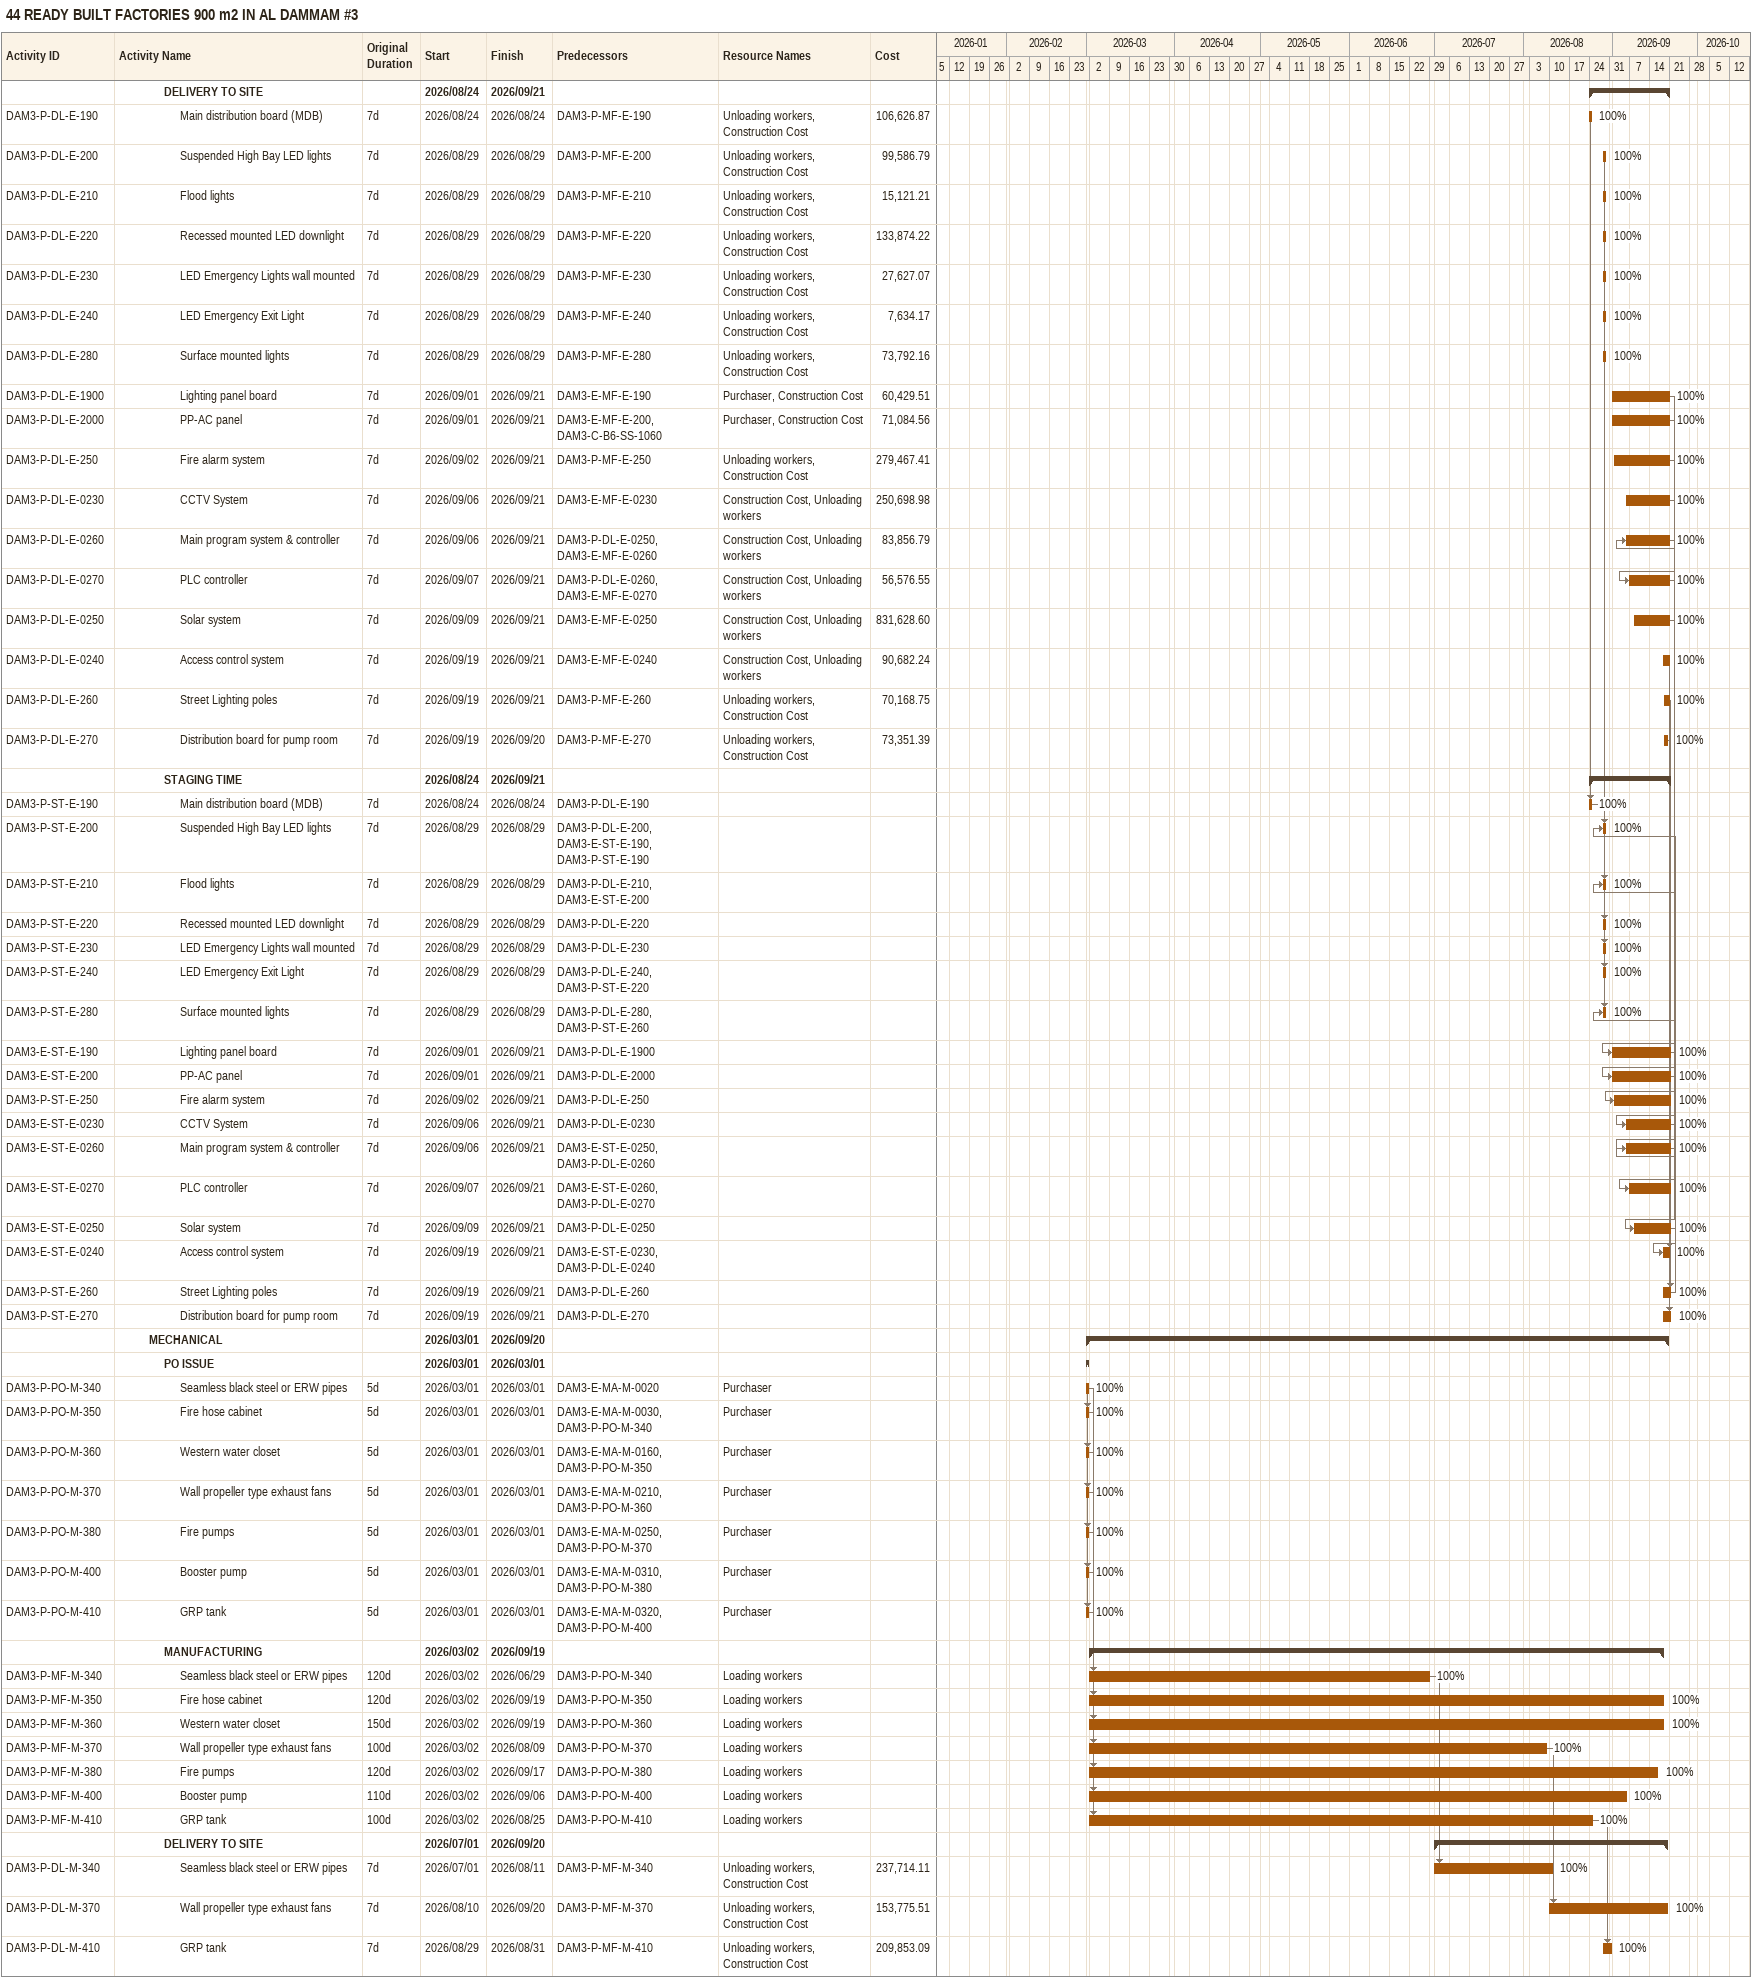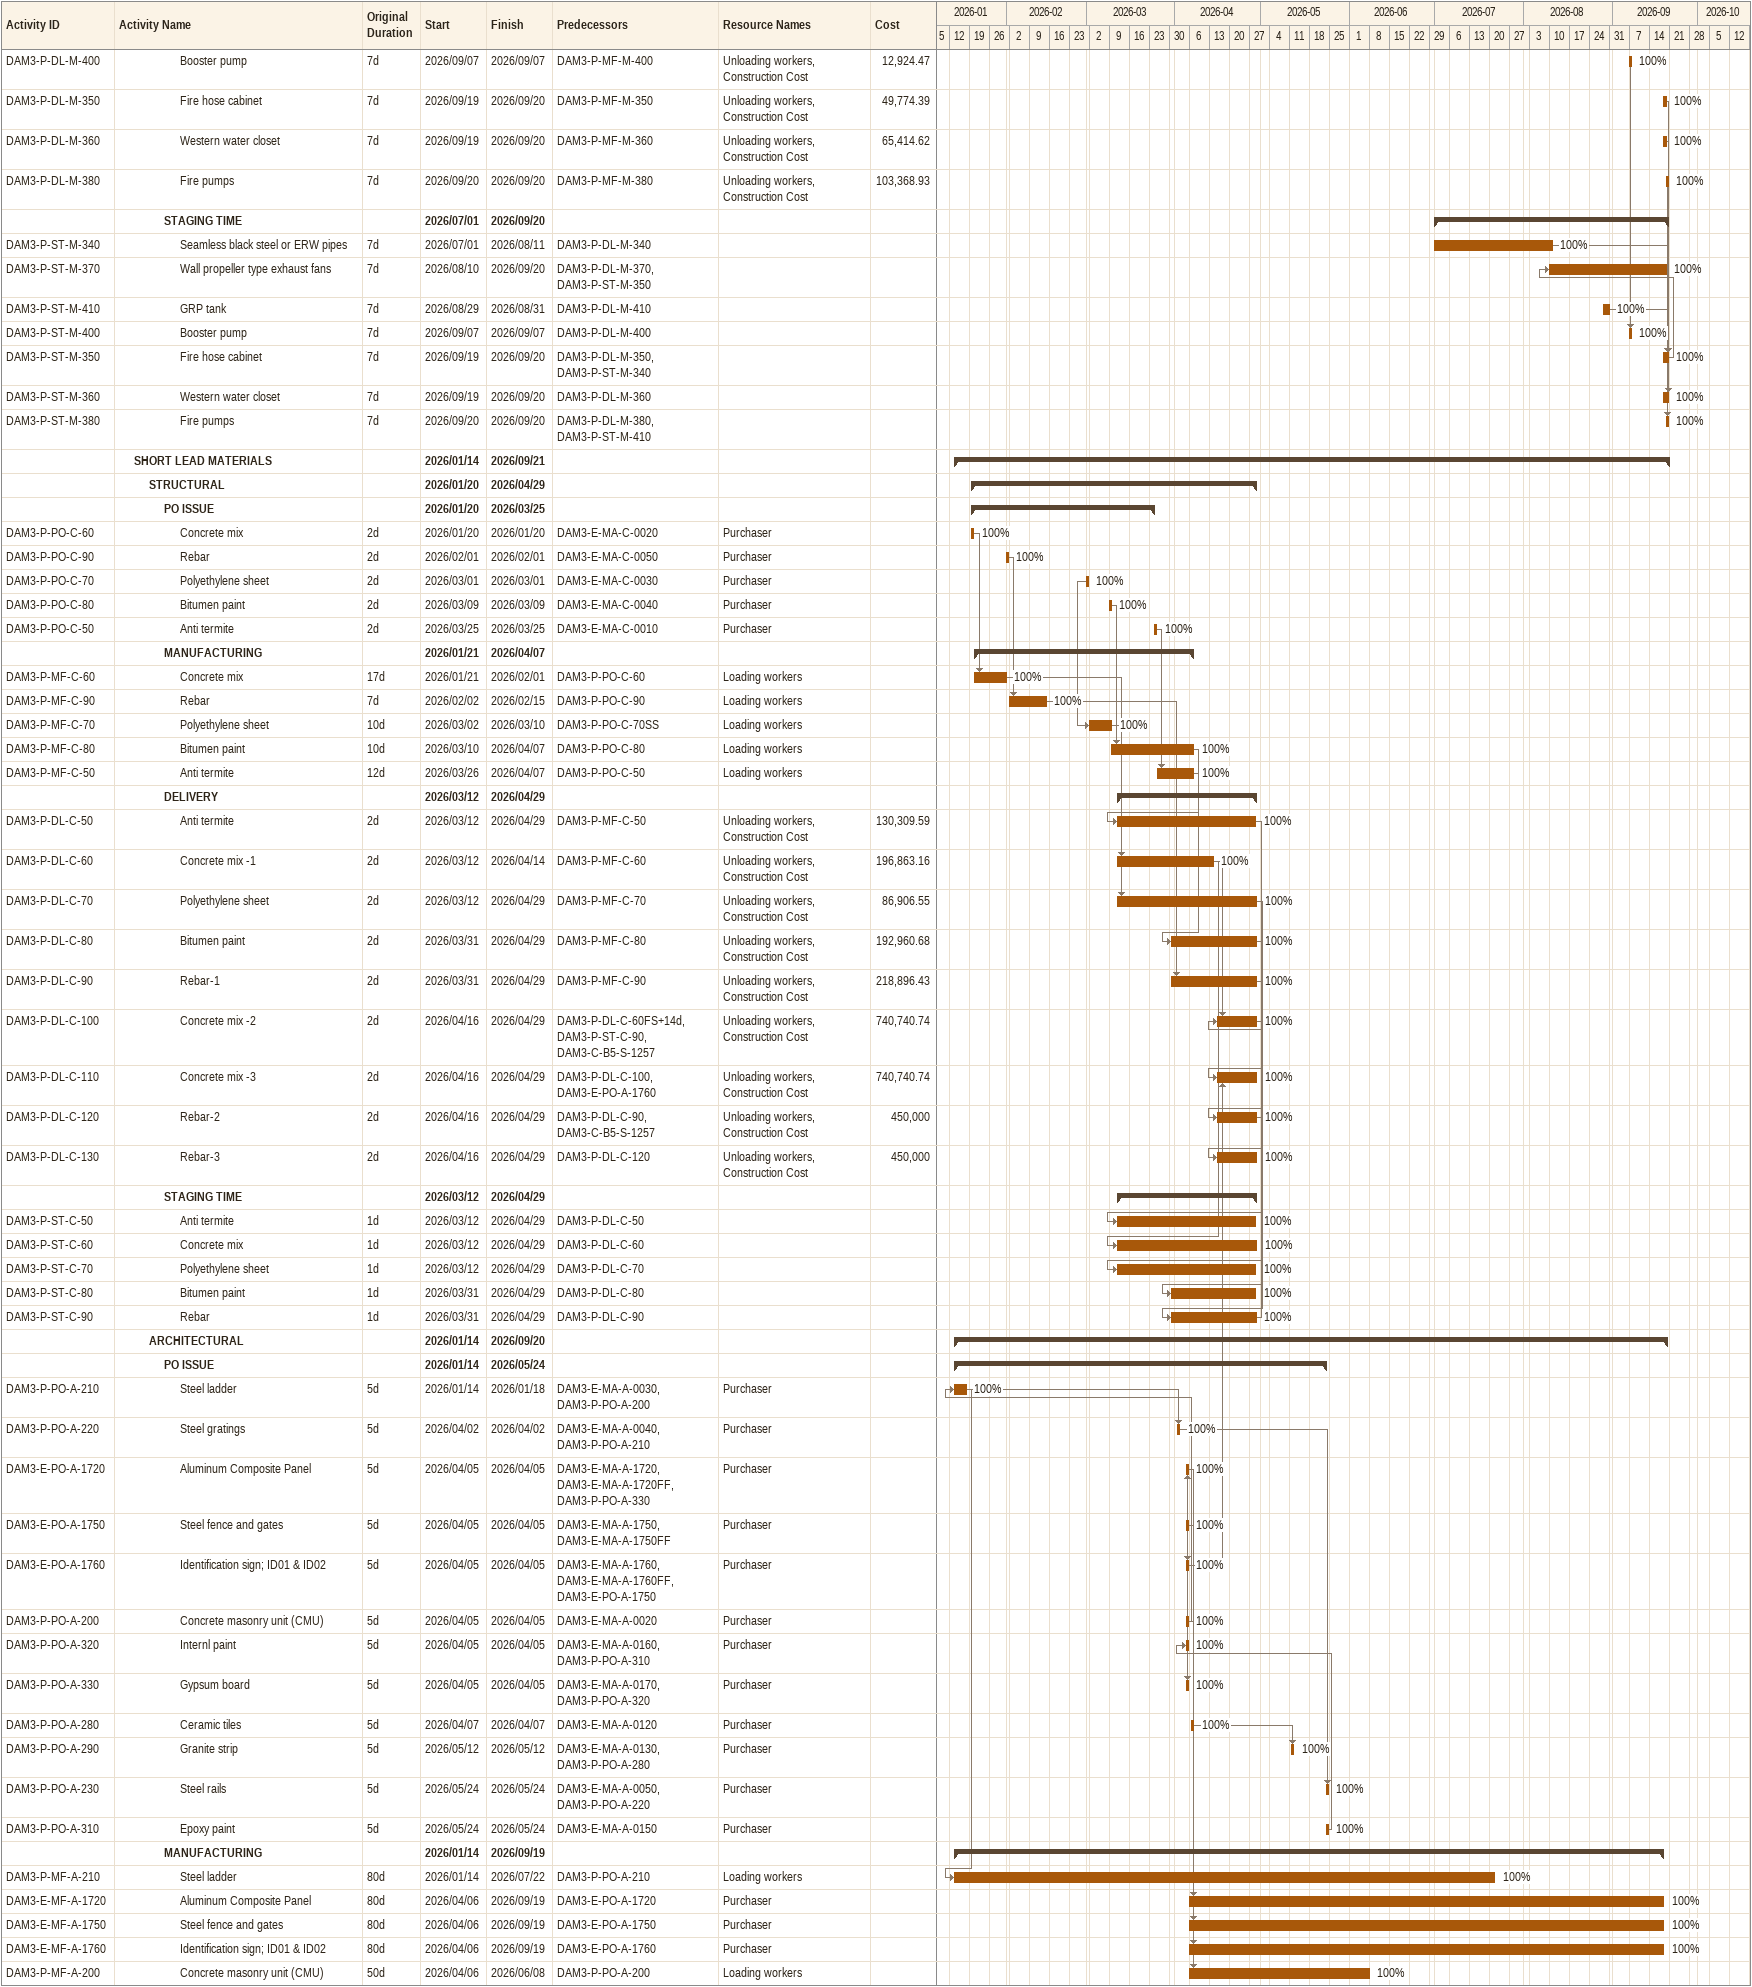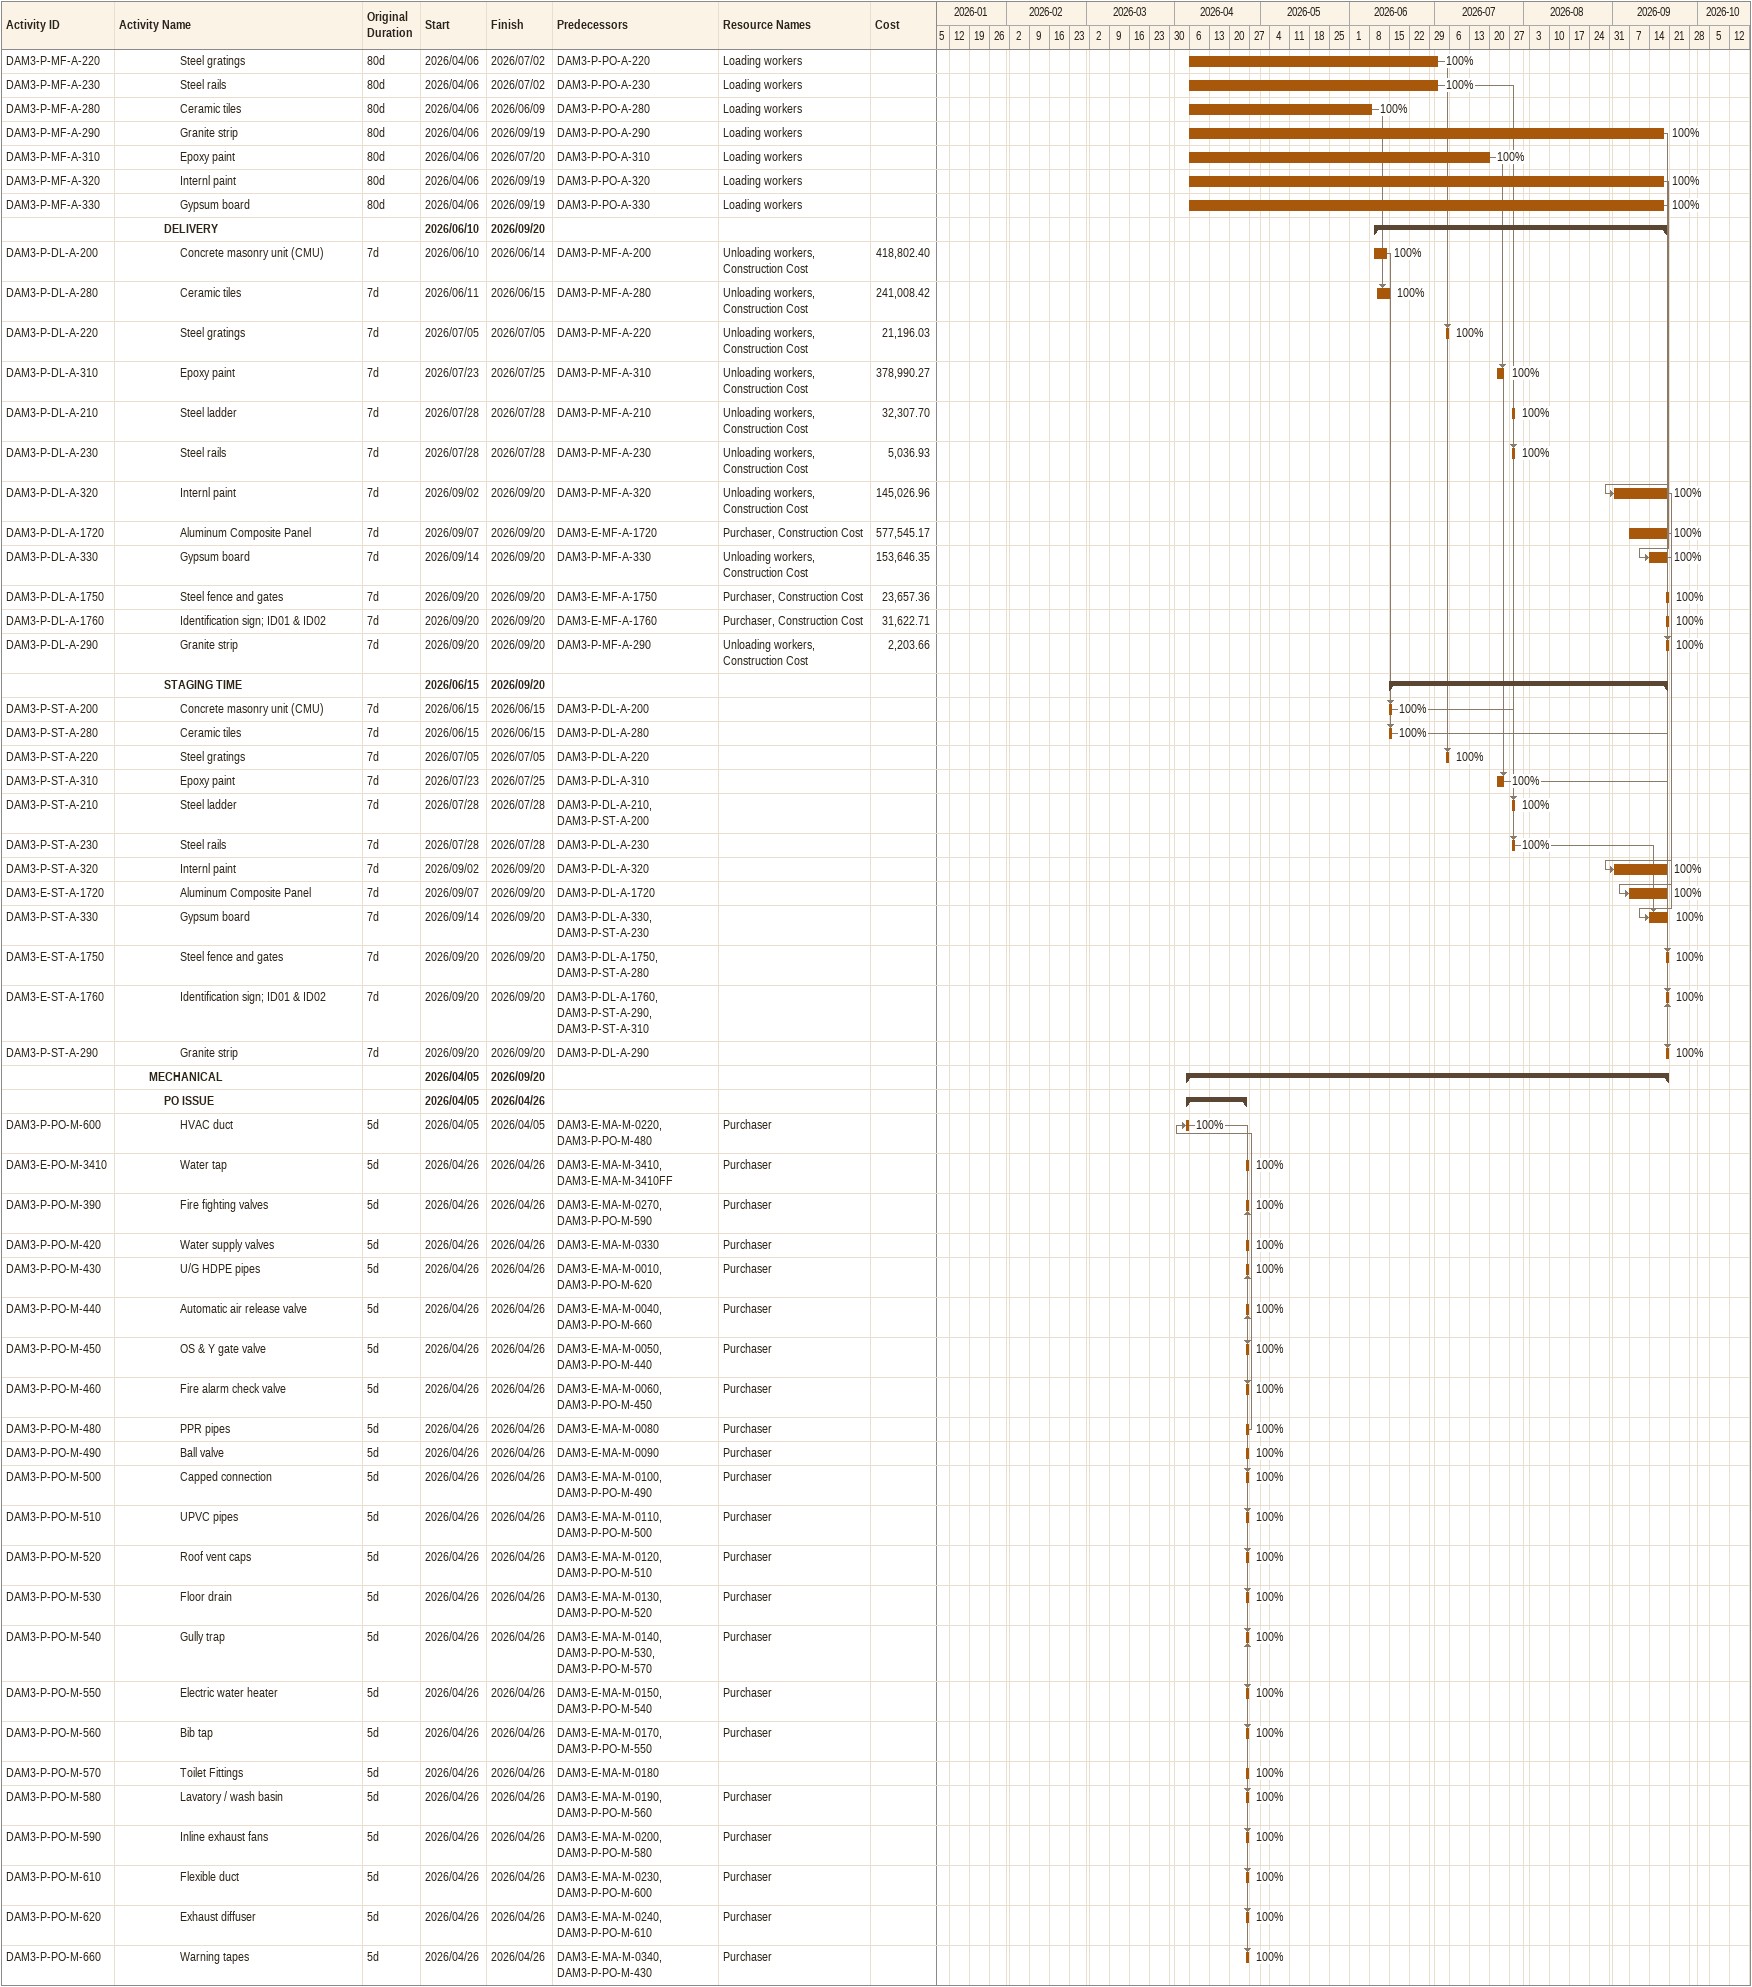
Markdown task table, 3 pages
44 READY BUILT FACTORIES 900 m2 IN AL DAMMAM #3

| ID | Level | Task | Original duration | Start | Finish | Predecessors | Resources | % complete | Cost |
|---|---|---|---|---|---|---|---|---|---|
|  | 4 | **DELIVERY TO SITE** |  | 2026-08-24 | 2026-09-21 |  |  |  |  |
| DAM3-P-DL-E-190 | 5 | Main distribution board (MDB) | 7d | 2026-08-24 | 2026-08-24 | DAM3-P-MF-E-190 | Unloading workers, Construction Cost | 100 | 106626.87 |
| DAM3-P-DL-E-200 | 5 | Suspended High Bay LED lights | 7d | 2026-08-29 | 2026-08-29 | DAM3-P-MF-E-200 | Unloading workers, Construction Cost | 100 | 99586.79 |
| DAM3-P-DL-E-210 | 5 | Flood lights | 7d | 2026-08-29 | 2026-08-29 | DAM3-P-MF-E-210 | Unloading workers, Construction Cost | 100 | 15121.21 |
| DAM3-P-DL-E-220 | 5 | Recessed mounted LED downlight | 7d | 2026-08-29 | 2026-08-29 | DAM3-P-MF-E-220 | Unloading workers, Construction Cost | 100 | 133874.22 |
| DAM3-P-DL-E-230 | 5 | LED Emergency Lights wall mounted | 7d | 2026-08-29 | 2026-08-29 | DAM3-P-MF-E-230 | Unloading workers, Construction Cost | 100 | 27627.07 |
| DAM3-P-DL-E-240 | 5 | LED Emergency Exit Light | 7d | 2026-08-29 | 2026-08-29 | DAM3-P-MF-E-240 | Unloading workers, Construction Cost | 100 | 7634.17 |
| DAM3-P-DL-E-280 | 5 | Surface mounted lights | 7d | 2026-08-29 | 2026-08-29 | DAM3-P-MF-E-280 | Unloading workers, Construction Cost | 100 | 73792.16 |
| DAM3-P-DL-E-1900 | 5 | Lighting panel board | 7d | 2026-09-01 | 2026-09-21 | DAM3-E-MF-E-190 | Purchaser, Construction Cost | 100 | 60429.51 |
| DAM3-P-DL-E-2000 | 5 | PP-AC panel | 7d | 2026-09-01 | 2026-09-21 | DAM3-E-MF-E-200, DAM3-C-B6-SS-1060 | Purchaser, Construction Cost | 100 | 71084.56 |
| DAM3-P-DL-E-250 | 5 | Fire alarm system | 7d | 2026-09-02 | 2026-09-21 | DAM3-P-MF-E-250 | Unloading workers, Construction Cost | 100 | 279467.41 |
| DAM3-P-DL-E-0230 | 5 | CCTV System | 7d | 2026-09-06 | 2026-09-21 | DAM3-E-MF-E-0230 | Construction Cost, Unloading workers | 100 | 250698.98 |
| DAM3-P-DL-E-0260 | 5 | Main program system & controller | 7d | 2026-09-06 | 2026-09-21 | DAM3-P-DL-E-0250, DAM3-E-MF-E-0260 | Construction Cost, Unloading workers | 100 | 83856.79 |
| DAM3-P-DL-E-0270 | 5 | PLC controller | 7d | 2026-09-07 | 2026-09-21 | DAM3-P-DL-E-0260, DAM3-E-MF-E-0270 | Construction Cost, Unloading workers | 100 | 56576.55 |
| DAM3-P-DL-E-0250 | 5 | Solar system | 7d | 2026-09-09 | 2026-09-21 | DAM3-E-MF-E-0250 | Construction Cost, Unloading workers | 100 | 831628.60 |
| DAM3-P-DL-E-0240 | 5 | Access control system | 7d | 2026-09-19 | 2026-09-21 | DAM3-E-MF-E-0240 | Construction Cost, Unloading workers | 100 | 90682.24 |
| DAM3-P-DL-E-260 | 5 | Street Lighting poles | 7d | 2026-09-19 | 2026-09-21 | DAM3-P-MF-E-260 | Unloading workers, Construction Cost | 100 | 70168.75 |
| DAM3-P-DL-E-270 | 5 | Distribution board for pump room | 7d | 2026-09-19 | 2026-09-20 | DAM3-P-MF-E-270 | Unloading workers, Construction Cost | 100 | 73351.39 |
|  | 4 | **STAGING TIME** |  | 2026-08-24 | 2026-09-21 |  |  |  |  |
| DAM3-P-ST-E-190 | 5 | Main distribution board (MDB) | 7d | 2026-08-24 | 2026-08-24 | DAM3-P-DL-E-190 |  | 100 |  |
| DAM3-P-ST-E-200 | 5 | Suspended High Bay LED lights | 7d | 2026-08-29 | 2026-08-29 | DAM3-P-DL-E-200, DAM3-E-ST-E-190, DAM3-P-ST-E-190 |  | 100 |  |
| DAM3-P-ST-E-210 | 5 | Flood lights | 7d | 2026-08-29 | 2026-08-29 | DAM3-P-DL-E-210, DAM3-E-ST-E-200 |  | 100 |  |
| DAM3-P-ST-E-220 | 5 | Recessed mounted LED downlight | 7d | 2026-08-29 | 2026-08-29 | DAM3-P-DL-E-220 |  | 100 |  |
| DAM3-P-ST-E-230 | 5 | LED Emergency Lights wall mounted | 7d | 2026-08-29 | 2026-08-29 | DAM3-P-DL-E-230 |  | 100 |  |
| DAM3-P-ST-E-240 | 5 | LED Emergency Exit Light | 7d | 2026-08-29 | 2026-08-29 | DAM3-P-DL-E-240, DAM3-P-ST-E-220 |  | 100 |  |
| DAM3-P-ST-E-280 | 5 | Surface mounted lights | 7d | 2026-08-29 | 2026-08-29 | DAM3-P-DL-E-280, DAM3-P-ST-E-260 |  | 100 |  |
| DAM3-E-ST-E-190 | 5 | Lighting panel board | 7d | 2026-09-01 | 2026-09-21 | DAM3-P-DL-E-1900 |  | 100 |  |
| DAM3-E-ST-E-200 | 5 | PP-AC panel | 7d | 2026-09-01 | 2026-09-21 | DAM3-P-DL-E-2000 |  | 100 |  |
| DAM3-P-ST-E-250 | 5 | Fire alarm system | 7d | 2026-09-02 | 2026-09-21 | DAM3-P-DL-E-250 |  | 100 |  |
| DAM3-E-ST-E-0230 | 5 | CCTV System | 7d | 2026-09-06 | 2026-09-21 | DAM3-P-DL-E-0230 |  | 100 |  |
| DAM3-E-ST-E-0260 | 5 | Main program system & controller | 7d | 2026-09-06 | 2026-09-21 | DAM3-E-ST-E-0250, DAM3-P-DL-E-0260 |  | 100 |  |
| DAM3-E-ST-E-0270 | 5 | PLC controller | 7d | 2026-09-07 | 2026-09-21 | DAM3-E-ST-E-0260, DAM3-P-DL-E-0270 |  | 100 |  |
| DAM3-E-ST-E-0250 | 5 | Solar system | 7d | 2026-09-09 | 2026-09-21 | DAM3-P-DL-E-0250 |  | 100 |  |
| DAM3-E-ST-E-0240 | 5 | Access control system | 7d | 2026-09-19 | 2026-09-21 | DAM3-E-ST-E-0230, DAM3-P-DL-E-0240 |  | 100 |  |
| DAM3-P-ST-E-260 | 5 | Street Lighting poles | 7d | 2026-09-19 | 2026-09-21 | DAM3-P-DL-E-260 |  | 100 |  |
| DAM3-P-ST-E-270 | 5 | Distribution board for pump room | 7d | 2026-09-19 | 2026-09-21 | DAM3-P-DL-E-270 |  | 100 |  |
|  | 3 | **MECHANICAL** |  | 2026-03-01 | 2026-09-20 |  |  |  |  |
|  | 4 | **PO ISSUE** |  | 2026-03-01 | 2026-03-01 |  |  |  |  |
| DAM3-P-PO-M-340 | 5 | Seamless black steel or ERW pipes | 5d | 2026-03-01 | 2026-03-01 | DAM3-E-MA-M-0020 | Purchaser | 100 |  |
| DAM3-P-PO-M-350 | 5 | Fire hose cabinet | 5d | 2026-03-01 | 2026-03-01 | DAM3-E-MA-M-0030, DAM3-P-PO-M-340 | Purchaser | 100 |  |
| DAM3-P-PO-M-360 | 5 | Western water closet | 5d | 2026-03-01 | 2026-03-01 | DAM3-E-MA-M-0160, DAM3-P-PO-M-350 | Purchaser | 100 |  |
| DAM3-P-PO-M-370 | 5 | Wall propeller type exhaust fans | 5d | 2026-03-01 | 2026-03-01 | DAM3-E-MA-M-0210, DAM3-P-PO-M-360 | Purchaser | 100 |  |
| DAM3-P-PO-M-380 | 5 | Fire pumps | 5d | 2026-03-01 | 2026-03-01 | DAM3-E-MA-M-0250, DAM3-P-PO-M-370 | Purchaser | 100 |  |
| DAM3-P-PO-M-400 | 5 | Booster pump | 5d | 2026-03-01 | 2026-03-01 | DAM3-E-MA-M-0310, DAM3-P-PO-M-380 | Purchaser | 100 |  |
| DAM3-P-PO-M-410 | 5 | GRP tank | 5d | 2026-03-01 | 2026-03-01 | DAM3-E-MA-M-0320, DAM3-P-PO-M-400 | Purchaser | 100 |  |
|  | 4 | **MANUFACTURING** |  | 2026-03-02 | 2026-09-19 |  |  |  |  |
| DAM3-P-MF-M-340 | 5 | Seamless black steel or ERW pipes | 120d | 2026-03-02 | 2026-06-29 | DAM3-P-PO-M-340 | Loading workers | 100 |  |
| DAM3-P-MF-M-350 | 5 | Fire hose cabinet | 120d | 2026-03-02 | 2026-09-19 | DAM3-P-PO-M-350 | Loading workers | 100 |  |
| DAM3-P-MF-M-360 | 5 | Western water closet | 150d | 2026-03-02 | 2026-09-19 | DAM3-P-PO-M-360 | Loading workers | 100 |  |
| DAM3-P-MF-M-370 | 5 | Wall propeller type exhaust fans | 100d | 2026-03-02 | 2026-08-09 | DAM3-P-PO-M-370 | Loading workers | 100 |  |
| DAM3-P-MF-M-380 | 5 | Fire pumps | 120d | 2026-03-02 | 2026-09-17 | DAM3-P-PO-M-380 | Loading workers | 100 |  |
| DAM3-P-MF-M-400 | 5 | Booster pump | 110d | 2026-03-02 | 2026-09-06 | DAM3-P-PO-M-400 | Loading workers | 100 |  |
| DAM3-P-MF-M-410 | 5 | GRP tank | 100d | 2026-03-02 | 2026-08-25 | DAM3-P-PO-M-410 | Loading workers | 100 |  |
|  | 4 | **DELIVERY TO SITE** |  | 2026-07-01 | 2026-09-20 |  |  |  |  |
| DAM3-P-DL-M-340 | 5 | Seamless black steel or ERW pipes | 7d | 2026-07-01 | 2026-08-11 | DAM3-P-MF-M-340 | Unloading workers, Construction Cost | 100 | 237714.11 |
| DAM3-P-DL-M-370 | 5 | Wall propeller type exhaust fans | 7d | 2026-08-10 | 2026-09-20 | DAM3-P-MF-M-370 | Unloading workers, Construction Cost | 100 | 153775.51 |
| DAM3-P-DL-M-410 | 5 | GRP tank | 7d | 2026-08-29 | 2026-08-31 | DAM3-P-MF-M-410 | Unloading workers, Construction Cost | 100 | 209853.09 |
| DAM3-P-DL-M-400 | 5 | Booster pump | 7d | 2026-09-07 | 2026-09-07 | DAM3-P-MF-M-400 | Unloading workers, Construction Cost | 100 | 12924.47 |
| DAM3-P-DL-M-350 | 5 | Fire hose cabinet | 7d | 2026-09-19 | 2026-09-20 | DAM3-P-MF-M-350 | Unloading workers, Construction Cost | 100 | 49774.39 |
| DAM3-P-DL-M-360 | 5 | Western water closet | 7d | 2026-09-19 | 2026-09-20 | DAM3-P-MF-M-360 | Unloading workers, Construction Cost | 100 | 65414.62 |
| DAM3-P-DL-M-380 | 5 | Fire pumps | 7d | 2026-09-20 | 2026-09-20 | DAM3-P-MF-M-380 | Unloading workers, Construction Cost | 100 | 103368.93 |
|  | 4 | **STAGING TIME** |  | 2026-07-01 | 2026-09-20 |  |  |  |  |
| DAM3-P-ST-M-340 | 5 | Seamless black steel or ERW pipes | 7d | 2026-07-01 | 2026-08-11 | DAM3-P-DL-M-340 |  | 100 |  |
| DAM3-P-ST-M-370 | 5 | Wall propeller type exhaust fans | 7d | 2026-08-10 | 2026-09-20 | DAM3-P-DL-M-370, DAM3-P-ST-M-350 |  | 100 |  |
| DAM3-P-ST-M-410 | 5 | GRP tank | 7d | 2026-08-29 | 2026-08-31 | DAM3-P-DL-M-410 |  | 100 |  |
| DAM3-P-ST-M-400 | 5 | Booster pump | 7d | 2026-09-07 | 2026-09-07 | DAM3-P-DL-M-400 |  | 100 |  |
| DAM3-P-ST-M-350 | 5 | Fire hose cabinet | 7d | 2026-09-19 | 2026-09-20 | DAM3-P-DL-M-350, DAM3-P-ST-M-340 |  | 100 |  |
| DAM3-P-ST-M-360 | 5 | Western water closet | 7d | 2026-09-19 | 2026-09-20 | DAM3-P-DL-M-360 |  | 100 |  |
| DAM3-P-ST-M-380 | 5 | Fire pumps | 7d | 2026-09-20 | 2026-09-20 | DAM3-P-DL-M-380, DAM3-P-ST-M-410 |  | 100 |  |
|  | 2 | **SHORT LEAD MATERIALS** |  | 2026-01-14 | 2026-09-21 |  |  |  |  |
|  | 3 | **STRUCTURAL** |  | 2026-01-20 | 2026-04-29 |  |  |  |  |
|  | 4 | **PO ISSUE** |  | 2026-01-20 | 2026-03-25 |  |  |  |  |
| DAM3-P-PO-C-60 | 5 | Concrete mix | 2d | 2026-01-20 | 2026-01-20 | DAM3-E-MA-C-0020 | Purchaser | 100 |  |
| DAM3-P-PO-C-90 | 5 | Rebar | 2d | 2026-02-01 | 2026-02-01 | DAM3-E-MA-C-0050 | Purchaser | 100 |  |
| DAM3-P-PO-C-70 | 5 | Polyethylene sheet | 2d | 2026-03-01 | 2026-03-01 | DAM3-E-MA-C-0030 | Purchaser | 100 |  |
| DAM3-P-PO-C-80 | 5 | Bitumen paint | 2d | 2026-03-09 | 2026-03-09 | DAM3-E-MA-C-0040 | Purchaser | 100 |  |
| DAM3-P-PO-C-50 | 5 | Anti termite | 2d | 2026-03-25 | 2026-03-25 | DAM3-E-MA-C-0010 | Purchaser | 100 |  |
|  | 4 | **MANUFACTURING** |  | 2026-01-21 | 2026-04-07 |  |  |  |  |
| DAM3-P-MF-C-60 | 5 | Concrete mix | 17d | 2026-01-21 | 2026-02-01 | DAM3-P-PO-C-60 | Loading workers | 100 |  |
| DAM3-P-MF-C-90 | 5 | Rebar | 7d | 2026-02-02 | 2026-02-15 | DAM3-P-PO-C-90 | Loading workers | 100 |  |
| DAM3-P-MF-C-70 | 5 | Polyethylene sheet | 10d | 2026-03-02 | 2026-03-10 | DAM3-P-PO-C-70SS | Loading workers | 100 |  |
| DAM3-P-MF-C-80 | 5 | Bitumen paint | 10d | 2026-03-10 | 2026-04-07 | DAM3-P-PO-C-80 | Loading workers | 100 |  |
| DAM3-P-MF-C-50 | 5 | Anti termite | 12d | 2026-03-26 | 2026-04-07 | DAM3-P-PO-C-50 | Loading workers | 100 |  |
|  | 4 | **DELIVERY** |  | 2026-03-12 | 2026-04-29 |  |  |  |  |
| DAM3-P-DL-C-50 | 5 | Anti termite | 2d | 2026-03-12 | 2026-04-29 | DAM3-P-MF-C-50 | Unloading workers, Construction Cost | 100 | 130309.59 |
| DAM3-P-DL-C-60 | 5 | Concrete mix -1 | 2d | 2026-03-12 | 2026-04-14 | DAM3-P-MF-C-60 | Unloading workers, Construction Cost | 100 | 196863.16 |
| DAM3-P-DL-C-70 | 5 | Polyethylene sheet | 2d | 2026-03-12 | 2026-04-29 | DAM3-P-MF-C-70 | Unloading workers, Construction Cost | 100 | 86906.55 |
| DAM3-P-DL-C-80 | 5 | Bitumen paint | 2d | 2026-03-31 | 2026-04-29 | DAM3-P-MF-C-80 | Unloading workers, Construction Cost | 100 | 192960.68 |
| DAM3-P-DL-C-90 | 5 | Rebar-1 | 2d | 2026-03-31 | 2026-04-29 | DAM3-P-MF-C-90 | Unloading workers, Construction Cost | 100 | 218896.43 |
| DAM3-P-DL-C-100 | 5 | Concrete mix -2 | 2d | 2026-04-16 | 2026-04-29 | DAM3-P-DL-C-60FS+14d, DAM3-P-ST-C-90, DAM3-C-B5-S-1257 | Unloading workers, Construction Cost | 100 | 740740.74 |
| DAM3-P-DL-C-110 | 5 | Concrete mix -3 | 2d | 2026-04-16 | 2026-04-29 | DAM3-P-DL-C-100, DAM3-E-PO-A-1760 | Unloading workers, Construction Cost | 100 | 740740.74 |
| DAM3-P-DL-C-120 | 5 | Rebar-2 | 2d | 2026-04-16 | 2026-04-29 | DAM3-P-DL-C-90, DAM3-C-B5-S-1257 | Unloading workers, Construction Cost | 100 | 450000 |
| DAM3-P-DL-C-130 | 5 | Rebar-3 | 2d | 2026-04-16 | 2026-04-29 | DAM3-P-DL-C-120 | Unloading workers, Construction Cost | 100 | 450000 |
|  | 4 | **STAGING TIME** |  | 2026-03-12 | 2026-04-29 |  |  |  |  |
| DAM3-P-ST-C-50 | 5 | Anti termite | 1d | 2026-03-12 | 2026-04-29 | DAM3-P-DL-C-50 |  | 100 |  |
| DAM3-P-ST-C-60 | 5 | Concrete mix | 1d | 2026-03-12 | 2026-04-29 | DAM3-P-DL-C-60 |  | 100 |  |
| DAM3-P-ST-C-70 | 5 | Polyethylene sheet | 1d | 2026-03-12 | 2026-04-29 | DAM3-P-DL-C-70 |  | 100 |  |
| DAM3-P-ST-C-80 | 5 | Bitumen paint | 1d | 2026-03-31 | 2026-04-29 | DAM3-P-DL-C-80 |  | 100 |  |
| DAM3-P-ST-C-90 | 5 | Rebar | 1d | 2026-03-31 | 2026-04-29 | DAM3-P-DL-C-90 |  | 100 |  |
|  | 3 | **ARCHITECTURAL** |  | 2026-01-14 | 2026-09-20 |  |  |  |  |
|  | 4 | **PO ISSUE** |  | 2026-01-14 | 2026-05-24 |  |  |  |  |
| DAM3-P-PO-A-210 | 5 | Steel ladder | 5d | 2026-01-14 | 2026-01-18 | DAM3-E-MA-A-0030, DAM3-P-PO-A-200 | Purchaser | 100 |  |
| DAM3-P-PO-A-220 | 5 | Steel gratings | 5d | 2026-04-02 | 2026-04-02 | DAM3-E-MA-A-0040, DAM3-P-PO-A-210 | Purchaser | 100 |  |
| DAM3-E-PO-A-1720 | 5 | Aluminum Composite Panel | 5d | 2026-04-05 | 2026-04-05 | DAM3-E-MA-A-1720, DAM3-E-MA-A-1720FF, DAM3-P-PO-A-330 | Purchaser | 100 |  |
| DAM3-E-PO-A-1750 | 5 | Steel fence and gates | 5d | 2026-04-05 | 2026-04-05 | DAM3-E-MA-A-1750, DAM3-E-MA-A-1750FF | Purchaser | 100 |  |
| DAM3-E-PO-A-1760 | 5 | Identification sign; ID01 & ID02 | 5d | 2026-04-05 | 2026-04-05 | DAM3-E-MA-A-1760, DAM3-E-MA-A-1760FF, DAM3-E-PO-A-1750 | Purchaser | 100 |  |
| DAM3-P-PO-A-200 | 5 | Concrete masonry unit (CMU) | 5d | 2026-04-05 | 2026-04-05 | DAM3-E-MA-A-0020 | Purchaser | 100 |  |
| DAM3-P-PO-A-320 | 5 | Internl paint | 5d | 2026-04-05 | 2026-04-05 | DAM3-E-MA-A-0160, DAM3-P-PO-A-310 | Purchaser | 100 |  |
| DAM3-P-PO-A-330 | 5 | Gypsum board | 5d | 2026-04-05 | 2026-04-05 | DAM3-E-MA-A-0170, DAM3-P-PO-A-320 | Purchaser | 100 |  |
| DAM3-P-PO-A-280 | 5 | Ceramic tiles | 5d | 2026-04-07 | 2026-04-07 | DAM3-E-MA-A-0120 | Purchaser | 100 |  |
| DAM3-P-PO-A-290 | 5 | Granite strip | 5d | 2026-05-12 | 2026-05-12 | DAM3-E-MA-A-0130, DAM3-P-PO-A-280 | Purchaser | 100 |  |
| DAM3-P-PO-A-230 | 5 | Steel rails | 5d | 2026-05-24 | 2026-05-24 | DAM3-E-MA-A-0050, DAM3-P-PO-A-220 | Purchaser | 100 |  |
| DAM3-P-PO-A-310 | 5 | Epoxy paint | 5d | 2026-05-24 | 2026-05-24 | DAM3-E-MA-A-0150 | Purchaser | 100 |  |
|  | 4 | **MANUFACTURING** |  | 2026-01-14 | 2026-09-19 |  |  |  |  |
| DAM3-P-MF-A-210 | 5 | Steel ladder | 80d | 2026-01-14 | 2026-07-22 | DAM3-P-PO-A-210 | Loading workers | 100 |  |
| DAM3-E-MF-A-1720 | 5 | Aluminum Composite Panel | 80d | 2026-04-06 | 2026-09-19 | DAM3-E-PO-A-1720 | Purchaser | 100 |  |
| DAM3-E-MF-A-1750 | 5 | Steel fence and gates | 80d | 2026-04-06 | 2026-09-19 | DAM3-E-PO-A-1750 | Purchaser | 100 |  |
| DAM3-E-MF-A-1760 | 5 | Identification sign; ID01 & ID02 | 80d | 2026-04-06 | 2026-09-19 | DAM3-E-PO-A-1760 | Purchaser | 100 |  |
| DAM3-P-MF-A-200 | 5 | Concrete masonry unit (CMU) | 50d | 2026-04-06 | 2026-06-08 | DAM3-P-PO-A-200 | Loading workers | 100 |  |
| DAM3-P-MF-A-220 | 5 | Steel gratings | 80d | 2026-04-06 | 2026-07-02 | DAM3-P-PO-A-220 | Loading workers | 100 |  |
| DAM3-P-MF-A-230 | 5 | Steel rails | 80d | 2026-04-06 | 2026-07-02 | DAM3-P-PO-A-230 | Loading workers | 100 |  |
| DAM3-P-MF-A-280 | 5 | Ceramic tiles | 80d | 2026-04-06 | 2026-06-09 | DAM3-P-PO-A-280 | Loading workers | 100 |  |
| DAM3-P-MF-A-290 | 5 | Granite strip | 80d | 2026-04-06 | 2026-09-19 | DAM3-P-PO-A-290 | Loading workers | 100 |  |
| DAM3-P-MF-A-310 | 5 | Epoxy paint | 80d | 2026-04-06 | 2026-07-20 | DAM3-P-PO-A-310 | Loading workers | 100 |  |
| DAM3-P-MF-A-320 | 5 | Internl paint | 80d | 2026-04-06 | 2026-09-19 | DAM3-P-PO-A-320 | Loading workers | 100 |  |
| DAM3-P-MF-A-330 | 5 | Gypsum board | 80d | 2026-04-06 | 2026-09-19 | DAM3-P-PO-A-330 | Loading workers | 100 |  |
|  | 4 | **DELIVERY** |  | 2026-06-10 | 2026-09-20 |  |  |  |  |
| DAM3-P-DL-A-200 | 5 | Concrete masonry unit (CMU) | 7d | 2026-06-10 | 2026-06-14 | DAM3-P-MF-A-200 | Unloading workers, Construction Cost | 100 | 418802.40 |
| DAM3-P-DL-A-280 | 5 | Ceramic tiles | 7d | 2026-06-11 | 2026-06-15 | DAM3-P-MF-A-280 | Unloading workers, Construction Cost | 100 | 241008.42 |
| DAM3-P-DL-A-220 | 5 | Steel gratings | 7d | 2026-07-05 | 2026-07-05 | DAM3-P-MF-A-220 | Unloading workers, Construction Cost | 100 | 21196.03 |
| DAM3-P-DL-A-310 | 5 | Epoxy paint | 7d | 2026-07-23 | 2026-07-25 | DAM3-P-MF-A-310 | Unloading workers, Construction Cost | 100 | 378990.27 |
| DAM3-P-DL-A-210 | 5 | Steel ladder | 7d | 2026-07-28 | 2026-07-28 | DAM3-P-MF-A-210 | Unloading workers, Construction Cost | 100 | 32307.70 |
| DAM3-P-DL-A-230 | 5 | Steel rails | 7d | 2026-07-28 | 2026-07-28 | DAM3-P-MF-A-230 | Unloading workers, Construction Cost | 100 | 5036.93 |
| DAM3-P-DL-A-320 | 5 | Internl paint | 7d | 2026-09-02 | 2026-09-20 | DAM3-P-MF-A-320 | Unloading workers, Construction Cost | 100 | 145026.96 |
| DAM3-P-DL-A-1720 | 5 | Aluminum Composite Panel | 7d | 2026-09-07 | 2026-09-20 | DAM3-E-MF-A-1720 | Purchaser, Construction Cost | 100 | 577545.17 |
| DAM3-P-DL-A-330 | 5 | Gypsum board | 7d | 2026-09-14 | 2026-09-20 | DAM3-P-MF-A-330 | Unloading workers, Construction Cost | 100 | 153646.35 |
| DAM3-P-DL-A-1750 | 5 | Steel fence and gates | 7d | 2026-09-20 | 2026-09-20 | DAM3-E-MF-A-1750 | Purchaser, Construction Cost | 100 | 23657.36 |
| DAM3-P-DL-A-1760 | 5 | Identification sign; ID01 & ID02 | 7d | 2026-09-20 | 2026-09-20 | DAM3-E-MF-A-1760 | Purchaser, Construction Cost | 100 | 31622.71 |
| DAM3-P-DL-A-290 | 5 | Granite strip | 7d | 2026-09-20 | 2026-09-20 | DAM3-P-MF-A-290 | Unloading workers, Construction Cost | 100 | 2203.66 |
|  | 4 | **STAGING TIME** |  | 2026-06-15 | 2026-09-20 |  |  |  |  |
| DAM3-P-ST-A-200 | 5 | Concrete masonry unit (CMU) | 7d | 2026-06-15 | 2026-06-15 | DAM3-P-DL-A-200 |  | 100 |  |
| DAM3-P-ST-A-280 | 5 | Ceramic tiles | 7d | 2026-06-15 | 2026-06-15 | DAM3-P-DL-A-280 |  | 100 |  |
| DAM3-P-ST-A-220 | 5 | Steel gratings | 7d | 2026-07-05 | 2026-07-05 | DAM3-P-DL-A-220 |  | 100 |  |
| DAM3-P-ST-A-310 | 5 | Epoxy paint | 7d | 2026-07-23 | 2026-07-25 | DAM3-P-DL-A-310 |  | 100 |  |
| DAM3-P-ST-A-210 | 5 | Steel ladder | 7d | 2026-07-28 | 2026-07-28 | DAM3-P-DL-A-210, DAM3-P-ST-A-200 |  | 100 |  |
| DAM3-P-ST-A-230 | 5 | Steel rails | 7d | 2026-07-28 | 2026-07-28 | DAM3-P-DL-A-230 |  | 100 |  |
| DAM3-P-ST-A-320 | 5 | Internl paint | 7d | 2026-09-02 | 2026-09-20 | DAM3-P-DL-A-320 |  | 100 |  |
| DAM3-E-ST-A-1720 | 5 | Aluminum Composite Panel | 7d | 2026-09-07 | 2026-09-20 | DAM3-P-DL-A-1720 |  | 100 |  |
| DAM3-P-ST-A-330 | 5 | Gypsum board | 7d | 2026-09-14 | 2026-09-20 | DAM3-P-DL-A-330, DAM3-P-ST-A-230 |  | 100 |  |
| DAM3-E-ST-A-1750 | 5 | Steel fence and gates | 7d | 2026-09-20 | 2026-09-20 | DAM3-P-DL-A-1750, DAM3-P-ST-A-280 |  | 100 |  |
| DAM3-E-ST-A-1760 | 5 | Identification sign; ID01 & ID02 | 7d | 2026-09-20 | 2026-09-20 | DAM3-P-DL-A-1760, DAM3-P-ST-A-290, DAM3-P-ST-A-310 |  | 100 |  |
| DAM3-P-ST-A-290 | 5 | Granite strip | 7d | 2026-09-20 | 2026-09-20 | DAM3-P-DL-A-290 |  | 100 |  |
|  | 3 | **MECHANICAL** |  | 2026-04-05 | 2026-09-20 |  |  |  |  |
|  | 4 | **PO ISSUE** |  | 2026-04-05 | 2026-04-26 |  |  |  |  |
| DAM3-P-PO-M-600 | 5 | HVAC duct | 5d | 2026-04-05 | 2026-04-05 | DAM3-E-MA-M-0220, DAM3-P-PO-M-480 | Purchaser | 100 |  |
| DAM3-E-PO-M-3410 | 5 | Water tap | 5d | 2026-04-26 | 2026-04-26 | DAM3-E-MA-M-3410, DAM3-E-MA-M-3410FF | Purchaser | 100 |  |
| DAM3-P-PO-M-390 | 5 | Fire fighting valves | 5d | 2026-04-26 | 2026-04-26 | DAM3-E-MA-M-0270, DAM3-P-PO-M-590 | Purchaser | 100 |  |
| DAM3-P-PO-M-420 | 5 | Water supply valves | 5d | 2026-04-26 | 2026-04-26 | DAM3-E-MA-M-0330 | Purchaser | 100 |  |
| DAM3-P-PO-M-430 | 5 | U/G HDPE pipes | 5d | 2026-04-26 | 2026-04-26 | DAM3-E-MA-M-0010, DAM3-P-PO-M-620 | Purchaser | 100 |  |
| DAM3-P-PO-M-440 | 5 | Automatic air release valve | 5d | 2026-04-26 | 2026-04-26 | DAM3-E-MA-M-0040, DAM3-P-PO-M-660 | Purchaser | 100 |  |
| DAM3-P-PO-M-450 | 5 | OS & Y gate valve | 5d | 2026-04-26 | 2026-04-26 | DAM3-E-MA-M-0050, DAM3-P-PO-M-440 | Purchaser | 100 |  |
| DAM3-P-PO-M-460 | 5 | Fire alarm check valve | 5d | 2026-04-26 | 2026-04-26 | DAM3-E-MA-M-0060, DAM3-P-PO-M-450 | Purchaser | 100 |  |
| DAM3-P-PO-M-480 | 5 | PPR pipes | 5d | 2026-04-26 | 2026-04-26 | DAM3-E-MA-M-0080 | Purchaser | 100 |  |
| DAM3-P-PO-M-490 | 5 | Ball valve | 5d | 2026-04-26 | 2026-04-26 | DAM3-E-MA-M-0090 | Purchaser | 100 |  |
| DAM3-P-PO-M-500 | 5 | Capped connection | 5d | 2026-04-26 | 2026-04-26 | DAM3-E-MA-M-0100, DAM3-P-PO-M-490 | Purchaser | 100 |  |
| DAM3-P-PO-M-510 | 5 | UPVC pipes | 5d | 2026-04-26 | 2026-04-26 | DAM3-E-MA-M-0110, DAM3-P-PO-M-500 | Purchaser | 100 |  |
| DAM3-P-PO-M-520 | 5 | Roof vent caps | 5d | 2026-04-26 | 2026-04-26 | DAM3-E-MA-M-0120, DAM3-P-PO-M-510 | Purchaser | 100 |  |
| DAM3-P-PO-M-530 | 5 | Floor drain | 5d | 2026-04-26 | 2026-04-26 | DAM3-E-MA-M-0130, DAM3-P-PO-M-520 | Purchaser | 100 |  |
| DAM3-P-PO-M-540 | 5 | Gully trap | 5d | 2026-04-26 | 2026-04-26 | DAM3-E-MA-M-0140, DAM3-P-PO-M-530, DAM3-P-PO-M-570 | Purchaser | 100 |  |
| DAM3-P-PO-M-550 | 5 | Electric water heater | 5d | 2026-04-26 | 2026-04-26 | DAM3-E-MA-M-0150, DAM3-P-PO-M-540 | Purchaser | 100 |  |
| DAM3-P-PO-M-560 | 5 | Bib tap | 5d | 2026-04-26 | 2026-04-26 | DAM3-E-MA-M-0170, DAM3-P-PO-M-550 | Purchaser | 100 |  |
| DAM3-P-PO-M-570 | 5 | Toilet Fittings | 5d | 2026-04-26 | 2026-04-26 | DAM3-E-MA-M-0180 |  | 100 |  |
| DAM3-P-PO-M-580 | 5 | Lavatory / wash basin | 5d | 2026-04-26 | 2026-04-26 | DAM3-E-MA-M-0190, DAM3-P-PO-M-560 | Purchaser | 100 |  |
| DAM3-P-PO-M-590 | 5 | Inline exhaust fans | 5d | 2026-04-26 | 2026-04-26 | DAM3-E-MA-M-0200, DAM3-P-PO-M-580 | Purchaser | 100 |  |
| DAM3-P-PO-M-610 | 5 | Flexible duct | 5d | 2026-04-26 | 2026-04-26 | DAM3-E-MA-M-0230, DAM3-P-PO-M-600 | Purchaser | 100 |  |
| DAM3-P-PO-M-620 | 5 | Exhaust diffuser | 5d | 2026-04-26 | 2026-04-26 | DAM3-E-MA-M-0240, DAM3-P-PO-M-610 | Purchaser | 100 |  |
| DAM3-P-PO-M-660 | 5 | Warning tapes | 5d | 2026-04-26 | 2026-04-26 | DAM3-E-MA-M-0340, DAM3-P-PO-M-430 | Purchaser | 100 |  |
